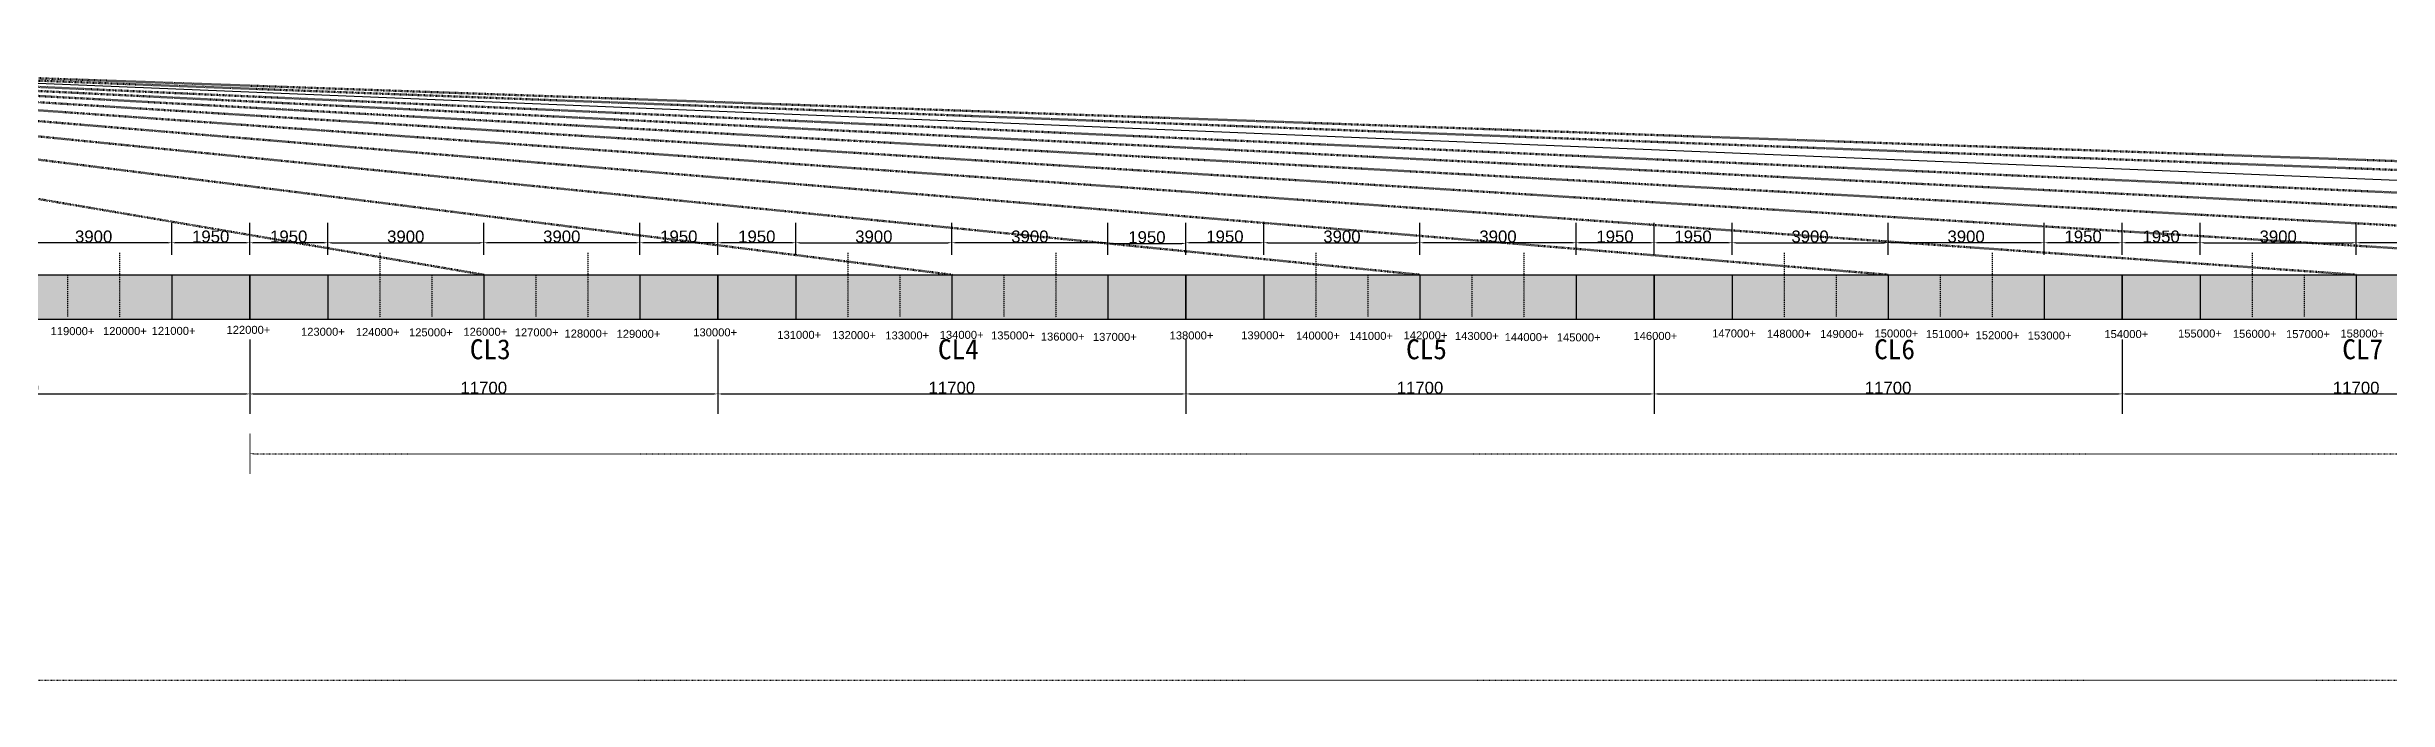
# Model space of a CAD drawing. Header units: millimetres. Extents: x -150378 to 490000, y -63094 to 58178.
# Drawn here: x 22580 to 81099, y -10635 to 5697 of the extents above; entities that cross this region are included whole.
import ezdxf

# ---------------------------------------------------------------- set-up
doc = ezdxf.new("R2010")
doc.units = ezdxf.units.MM
doc.header["$PDMODE"] = 3
doc.header["$PDSIZE"] = 200
doc.linetypes.add('ACAD_ISO03W100', pattern=[30, 12, -18])
doc.linetypes.add('DASHDOTX2', pattern=[50.8, 25.4, -12.7, 0, -12.7])
doc.styles.get("Standard").update_dxf_attribs({"font": 'arial.ttf'})
doc.dimstyles.new('ISO-25', dxfattribs={"dimtxt": 300, "dimasz": 100, "dimexe": 500, "dimexo": 500, "dimtad": 1, "dimtxsty": 'Standard', "dimcen": 2.5, "dimadec": 0, "dimazin": 0, "dimtfac": 1, "dimtmove": 0, "dimatfit": 3, "dimfxl": 1, "dimarcsym": 0})

# ---------------------------------------------------------------- blocks, each defined once
blk = doc.blocks.new('*D26')
at = {"color": 0, "lineweight": -2, "transparency": 16777216}
for p, q in [((15950, -1619), (15950, -3480)), ((27650, -1619), (27650, -3480)), ((16050, -2980), (27550, -2980))]:
    blk.add_line(p, q, dxfattribs=at)
at = {"color": 0, "transparency": 16777216}
for points in [[(16050, -2964), (16050, -2997), (15950, -2980)], [(27550, -2964), (27550, -2997), (27650, -2980)]]:
    blk.add_solid(points, dxfattribs=at)
at = {"layer": 'Defpoints', "color": 0, "transparency": 16777216}
for p in [(15950, -1119), (27650, -1119), (27650, -2980)]:
    blk.add_point(p, dxfattribs=at)
at = {"color": 0, "transparency": 16777216, "insert": (21800, -2827), "char_height": 300, "attachment_point": 5}
blk.add_mtext('11700', dxfattribs=at)
blk = doc.blocks.new('*D27')
at = {"color": 0, "lineweight": -2, "transparency": 16777216}
for p, q in [((21800, 500), (21800, 1299)), ((25700, 500), (25700, 1299)), ((25600, 799), (21900, 799))]:
    blk.add_line(p, q, dxfattribs=at)
at = {"color": 0, "transparency": 16777216}
for points in [[(21900, 816), (21900, 782), (21800, 799)], [(25600, 816), (25600, 782), (25700, 799)]]:
    blk.add_solid(points, dxfattribs=at)
at = {"layer": 'Defpoints', "color": 0, "transparency": 16777216}
for p in [(21800, 799), (21800, 0), (25700, 0)]:
    blk.add_point(p, dxfattribs=at)
at = {"color": 0, "transparency": 16777216, "insert": (23750, 953), "char_height": 300, "attachment_point": 5}
blk.add_mtext('3900', dxfattribs=at)
blk = doc.blocks.new('*D25')
at = {"color": 0, "lineweight": -2, "transparency": 16777216}
for p, q in [((25700, 500), (25700, 1299)), ((27650, 500), (27650, 1299)), ((27550, 799), (25800, 799))]:
    blk.add_line(p, q, dxfattribs=at)
at = {"color": 0, "transparency": 16777216}
for points in [[(25800, 816), (25800, 782), (25700, 799)], [(27550, 816), (27550, 782), (27650, 799)]]:
    blk.add_solid(points, dxfattribs=at)
at = {"layer": 'Defpoints', "color": 0, "transparency": 16777216}
for p in [(25700, 799), (25700, 0), (27650, 0)]:
    blk.add_point(p, dxfattribs=at)
at = {"color": 0, "transparency": 16777216, "insert": (26675, 953), "char_height": 300, "attachment_point": 5}
blk.add_mtext('1950', dxfattribs=at)
blk = doc.blocks.new('*D85')
at = {"color": 0, "lineweight": -2, "transparency": 16777216}
for p, q in [((27650, -1619), (27650, -3480)), ((39350, -1619), (39350, -3480)), ((27750, -2980), (39250, -2980))]:
    blk.add_line(p, q, dxfattribs=at)
at = {"color": 0, "transparency": 16777216}
for points in [[(27750, -2964), (27750, -2997), (27650, -2980)], [(39250, -2964), (39250, -2997), (39350, -2980)]]:
    blk.add_solid(points, dxfattribs=at)
at = {"layer": 'Defpoints', "color": 0, "transparency": 16777216}
for p in [(27650, -1119), (39350, -1119), (39350, -2980)]:
    blk.add_point(p, dxfattribs=at)
at = {"color": 0, "transparency": 16777216, "insert": (33500, -2827), "char_height": 300, "attachment_point": 5}
blk.add_mtext('11700', dxfattribs=at)
blk = doc.blocks.new('*D86')
at = {"color": 0, "lineweight": -2, "transparency": 16777216}
for p, q in [((33500, 500), (33500, 1299)), ((37400, 500), (37400, 1299)), ((37300, 799), (33600, 799))]:
    blk.add_line(p, q, dxfattribs=at)
at = {"color": 0, "transparency": 16777216}
for points in [[(33600, 816), (33600, 782), (33500, 799)], [(37300, 816), (37300, 782), (37400, 799)]]:
    blk.add_solid(points, dxfattribs=at)
at = {"layer": 'Defpoints', "color": 0, "transparency": 16777216}
for p in [(33500, 799), (33500, 0), (37400, 0)]:
    blk.add_point(p, dxfattribs=at)
at = {"color": 0, "transparency": 16777216, "insert": (35450, 953), "char_height": 300, "attachment_point": 5}
blk.add_mtext('3900', dxfattribs=at)
blk = doc.blocks.new('*D87')
at = {"color": 0, "lineweight": -2, "transparency": 16777216}
for p, q in [((27650, 500), (27650, 1299)), ((29600, 500), (29600, 1299)), ((29500, 799), (27750, 799))]:
    blk.add_line(p, q, dxfattribs=at)
at = {"color": 0, "transparency": 16777216}
for points in [[(27750, 816), (27750, 782), (27650, 799)], [(29500, 816), (29500, 782), (29600, 799)]]:
    blk.add_solid(points, dxfattribs=at)
at = {"layer": 'Defpoints', "color": 0, "transparency": 16777216}
for p in [(27650, 799), (27650, 0), (29600, 0)]:
    blk.add_point(p, dxfattribs=at)
at = {"color": 0, "transparency": 16777216, "insert": (28625, 953), "char_height": 300, "attachment_point": 5}
blk.add_mtext('1950', dxfattribs=at)
blk = doc.blocks.new('*D88')
at = {"color": 0, "lineweight": -2, "transparency": 16777216}
for p, q in [((29600, 500), (29600, 1299)), ((33500, 500), (33500, 1299)), ((29700, 799), (33400, 799))]:
    blk.add_line(p, q, dxfattribs=at)
at = {"color": 0, "transparency": 16777216}
for points in [[(29700, 816), (29700, 782), (29600, 799)], [(33400, 816), (33400, 782), (33500, 799)]]:
    blk.add_solid(points, dxfattribs=at)
at = {"layer": 'Defpoints', "color": 0, "transparency": 16777216}
for p in [(33500, 799), (29600, 0), (33500, 0)]:
    blk.add_point(p, dxfattribs=at)
at = {"color": 0, "transparency": 16777216, "insert": (31550, 953), "char_height": 300, "attachment_point": 5}
blk.add_mtext('3900', dxfattribs=at)
blk = doc.blocks.new('*D89')
at = {"color": 0, "lineweight": -2, "transparency": 16777216}
for p, q in [((37400, 500), (37400, 1299)), ((39350, 500), (39350, 1299)), ((39250, 799), (37500, 799))]:
    blk.add_line(p, q, dxfattribs=at)
at = {"color": 0, "transparency": 16777216}
for points in [[(37500, 816), (37500, 782), (37400, 799)], [(39250, 816), (39250, 782), (39350, 799)]]:
    blk.add_solid(points, dxfattribs=at)
at = {"layer": 'Defpoints', "color": 0, "transparency": 16777216}
for p in [(37400, 799), (37400, 0), (39350, 0)]:
    blk.add_point(p, dxfattribs=at)
at = {"color": 0, "transparency": 16777216, "insert": (38375, 953), "char_height": 300, "attachment_point": 5}
blk.add_mtext('1950', dxfattribs=at)
blk = doc.blocks.new('*D79')
at = {"color": 0, "lineweight": -2, "transparency": 16777216}
for p, q in [((39350, -1619), (39350, -3480)), ((51050, -1619), (51050, -3480)), ((39450, -2980), (50950, -2980))]:
    blk.add_line(p, q, dxfattribs=at)
at = {"color": 0, "transparency": 16777216}
for points in [[(39450, -2964), (39450, -2997), (39350, -2980)], [(50950, -2964), (50950, -2997), (51050, -2980)]]:
    blk.add_solid(points, dxfattribs=at)
at = {"layer": 'Defpoints', "color": 0, "transparency": 16777216}
for p in [(39350, -1119), (51050, -1119), (51050, -2980)]:
    blk.add_point(p, dxfattribs=at)
at = {"color": 0, "transparency": 16777216, "insert": (45200, -2827), "char_height": 300, "attachment_point": 5}
blk.add_mtext('11700', dxfattribs=at)
blk = doc.blocks.new('*D80')
at = {"color": 0, "lineweight": -2, "transparency": 16777216}
for p, q in [((45200, 500), (45200, 1299)), ((49100, 500), (49100, 1299)), ((49000, 799), (45300, 799))]:
    blk.add_line(p, q, dxfattribs=at)
at = {"color": 0, "transparency": 16777216}
for points in [[(45300, 816), (45300, 782), (45200, 799)], [(49000, 816), (49000, 782), (49100, 799)]]:
    blk.add_solid(points, dxfattribs=at)
at = {"layer": 'Defpoints', "color": 0, "transparency": 16777216}
for p in [(45200, 799), (45200, 0), (49100, 0)]:
    blk.add_point(p, dxfattribs=at)
at = {"color": 0, "transparency": 16777216, "insert": (47150, 953), "char_height": 300, "attachment_point": 5}
blk.add_mtext('3900', dxfattribs=at)
blk = doc.blocks.new('*D81')
at = {"color": 0, "lineweight": -2, "transparency": 16777216}
for p, q in [((39350, 500), (39350, 1299)), ((41300, 500), (41300, 1299)), ((41200, 799), (39450, 799))]:
    blk.add_line(p, q, dxfattribs=at)
at = {"color": 0, "transparency": 16777216}
for points in [[(39450, 816), (39450, 782), (39350, 799)], [(41200, 816), (41200, 782), (41300, 799)]]:
    blk.add_solid(points, dxfattribs=at)
at = {"layer": 'Defpoints', "color": 0, "transparency": 16777216}
for p in [(39350, 799), (39350, 0), (41300, 0)]:
    blk.add_point(p, dxfattribs=at)
at = {"color": 0, "transparency": 16777216, "insert": (40325, 953), "char_height": 300, "attachment_point": 5}
blk.add_mtext('1950', dxfattribs=at)
blk = doc.blocks.new('*D82')
at = {"color": 0, "lineweight": -2, "transparency": 16777216}
for p, q in [((41300, 500), (41300, 1299)), ((45200, 500), (45200, 1299)), ((41400, 799), (45100, 799))]:
    blk.add_line(p, q, dxfattribs=at)
at = {"color": 0, "transparency": 16777216}
for points in [[(41400, 816), (41400, 782), (41300, 799)], [(45100, 816), (45100, 782), (45200, 799)]]:
    blk.add_solid(points, dxfattribs=at)
at = {"layer": 'Defpoints', "color": 0, "transparency": 16777216}
for p in [(45200, 799), (41300, 0), (45200, 0)]:
    blk.add_point(p, dxfattribs=at)
at = {"color": 0, "transparency": 16777216, "insert": (43250, 953), "char_height": 300, "attachment_point": 5}
blk.add_mtext('3900', dxfattribs=at)
blk = doc.blocks.new('*D83')
at = {"color": 0, "lineweight": -2, "transparency": 16777216}
for p, q in [((51050, -1619), (51050, -3480)), ((62750, -1619), (62750, -3480)), ((51150, -2980), (62650, -2980))]:
    blk.add_line(p, q, dxfattribs=at)
at = {"color": 0, "transparency": 16777216}
for points in [[(51150, -2964), (51150, -2997), (51050, -2980)], [(62650, -2964), (62650, -2997), (62750, -2980)]]:
    blk.add_solid(points, dxfattribs=at)
at = {"layer": 'Defpoints', "color": 0, "transparency": 16777216}
for p in [(51050, -1119), (62750, -1119), (62750, -2980)]:
    blk.add_point(p, dxfattribs=at)
at = {"color": 0, "transparency": 16777216, "insert": (56900, -2827), "char_height": 300, "attachment_point": 5}
blk.add_mtext('11700', dxfattribs=at)
blk = doc.blocks.new('*D84')
at = {"color": 0, "lineweight": -2, "transparency": 16777216}
for p, q in [((62750, -1619), (62750, -3480)), ((74450, -1619), (74450, -3480)), ((62850, -2980), (74350, -2980))]:
    blk.add_line(p, q, dxfattribs=at)
at = {"color": 0, "transparency": 16777216}
for points in [[(62850, -2964), (62850, -2997), (62750, -2980)], [(74350, -2964), (74350, -2997), (74450, -2980)]]:
    blk.add_solid(points, dxfattribs=at)
at = {"layer": 'Defpoints', "color": 0, "transparency": 16777216}
for p in [(62750, -1119), (74450, -1119), (74450, -2980)]:
    blk.add_point(p, dxfattribs=at)
at = {"color": 0, "transparency": 16777216, "insert": (68600, -2827), "char_height": 300, "attachment_point": 5}
blk.add_mtext('11700', dxfattribs=at)
blk = doc.blocks.new('*D90')
at = {"color": 0, "lineweight": -2, "transparency": 16777216}
for p, q in [((74450, -1619), (74450, -3480)), ((86150, -1619), (86150, -3480)), ((74550, -2980), (86050, -2980))]:
    blk.add_line(p, q, dxfattribs=at)
at = {"color": 0, "transparency": 16777216}
for points in [[(74550, -2964), (74550, -2997), (74450, -2980)], [(86050, -2964), (86050, -2997), (86150, -2980)]]:
    blk.add_solid(points, dxfattribs=at)
at = {"layer": 'Defpoints', "color": 0, "transparency": 16777216}
for p in [(74450, -1119), (86150, -1119), (86150, -2980)]:
    blk.add_point(p, dxfattribs=at)
at = {"color": 0, "transparency": 16777216, "insert": (80300, -2827), "char_height": 300, "attachment_point": 5}
blk.add_mtext('11700', dxfattribs=at)
blk = doc.blocks.new('*D116')
at = {"color": 0, "lineweight": -2, "transparency": 16777216}
for p, q in [((51050, -1619), (51050, -3480)), ((62750, -1619), (62750, -3480)), ((51150, -2980), (62650, -2980))]:
    blk.add_line(p, q, dxfattribs=at)
at = {"color": 0, "transparency": 16777216}
for points in [[(51150, -2964), (51150, -2997), (51050, -2980)], [(62650, -2964), (62650, -2997), (62750, -2980)]]:
    blk.add_solid(points, dxfattribs=at)
at = {"layer": 'Defpoints', "color": 0, "transparency": 16777216}
for p in [(51050, -1119), (62750, -1119), (62750, -2980)]:
    blk.add_point(p, dxfattribs=at)
at = {"color": 0, "transparency": 16777216, "insert": (56900, -2827), "char_height": 300, "attachment_point": 5}
blk.add_mtext('11700', dxfattribs=at)
blk = doc.blocks.new('*D117')
at = {"color": 0, "lineweight": -2, "transparency": 16777216}
for p, q in [((56900, 500), (56900, 1299)), ((60800, 500), (60800, 1299)), ((60700, 799), (57000, 799))]:
    blk.add_line(p, q, dxfattribs=at)
at = {"color": 0, "transparency": 16777216}
for points in [[(57000, 816), (57000, 782), (56900, 799)], [(60700, 816), (60700, 782), (60800, 799)]]:
    blk.add_solid(points, dxfattribs=at)
at = {"layer": 'Defpoints', "color": 0, "transparency": 16777216}
for p in [(56900, 799), (56900, 0), (60800, 0)]:
    blk.add_point(p, dxfattribs=at)
at = {"color": 0, "transparency": 16777216, "insert": (58850, 953), "char_height": 300, "attachment_point": 5}
blk.add_mtext('3900', dxfattribs=at)
blk = doc.blocks.new('*D118')
at = {"color": 0, "lineweight": -2, "transparency": 16777216}
for p, q in [((51050, 500), (51050, 1299)), ((53000, 500), (53000, 1299)), ((52900, 799), (51150, 799))]:
    blk.add_line(p, q, dxfattribs=at)
at = {"color": 0, "transparency": 16777216}
for points in [[(51150, 816), (51150, 782), (51050, 799)], [(52900, 816), (52900, 782), (53000, 799)]]:
    blk.add_solid(points, dxfattribs=at)
at = {"layer": 'Defpoints', "color": 0, "transparency": 16777216}
for p in [(51050, 799), (51050, 0), (53000, 0)]:
    blk.add_point(p, dxfattribs=at)
at = {"color": 0, "transparency": 16777216, "insert": (52025, 953), "char_height": 300, "attachment_point": 5}
blk.add_mtext('1950', dxfattribs=at)
blk = doc.blocks.new('*D119')
at = {"color": 0, "lineweight": -2, "transparency": 16777216}
for p, q in [((53000, 500), (53000, 1299)), ((56900, 500), (56900, 1299)), ((53100, 799), (56800, 799))]:
    blk.add_line(p, q, dxfattribs=at)
at = {"color": 0, "transparency": 16777216}
for points in [[(53100, 816), (53100, 782), (53000, 799)], [(56800, 816), (56800, 782), (56900, 799)]]:
    blk.add_solid(points, dxfattribs=at)
at = {"layer": 'Defpoints', "color": 0, "transparency": 16777216}
for p in [(56900, 799), (53000, 0), (56900, 0)]:
    blk.add_point(p, dxfattribs=at)
at = {"color": 0, "transparency": 16777216, "insert": (54950, 953), "char_height": 300, "attachment_point": 5}
blk.add_mtext('3900', dxfattribs=at)
blk = doc.blocks.new('*D120')
at = {"color": 0, "lineweight": -2, "transparency": 16777216}
for p, q in [((60800, 500), (60800, 1299)), ((62750, 500), (62750, 1299)), ((62650, 799), (60900, 799))]:
    blk.add_line(p, q, dxfattribs=at)
at = {"color": 0, "transparency": 16777216}
for points in [[(60900, 816), (60900, 782), (60800, 799)], [(62650, 816), (62650, 782), (62750, 799)]]:
    blk.add_solid(points, dxfattribs=at)
at = {"layer": 'Defpoints', "color": 0, "transparency": 16777216}
for p in [(60800, 799), (60800, 0), (62750, 0)]:
    blk.add_point(p, dxfattribs=at)
at = {"color": 0, "transparency": 16777216, "insert": (61775, 953), "char_height": 300, "attachment_point": 5}
blk.add_mtext('1950', dxfattribs=at)
blk = doc.blocks.new('*D121')
at = {"color": 0, "lineweight": -2, "transparency": 16777216}
for p, q in [((62750, -1619), (62750, -3480)), ((74450, -1619), (74450, -3480)), ((62850, -2980), (74350, -2980))]:
    blk.add_line(p, q, dxfattribs=at)
at = {"color": 0, "transparency": 16777216}
for points in [[(62850, -2964), (62850, -2997), (62750, -2980)], [(74350, -2964), (74350, -2997), (74450, -2980)]]:
    blk.add_solid(points, dxfattribs=at)
at = {"layer": 'Defpoints', "color": 0, "transparency": 16777216}
for p in [(62750, -1119), (74450, -1119), (74450, -2980)]:
    blk.add_point(p, dxfattribs=at)
at = {"color": 0, "transparency": 16777216, "insert": (68600, -2827), "char_height": 300, "attachment_point": 5}
blk.add_mtext('11700', dxfattribs=at)
blk = doc.blocks.new('*D122')
at = {"color": 0, "lineweight": -2, "transparency": 16777216}
for p, q in [((68600, 500), (68600, 1299)), ((72500, 500), (72500, 1299)), ((72400, 799), (68700, 799))]:
    blk.add_line(p, q, dxfattribs=at)
at = {"color": 0, "transparency": 16777216}
for points in [[(68700, 816), (68700, 782), (68600, 799)], [(72400, 816), (72400, 782), (72500, 799)]]:
    blk.add_solid(points, dxfattribs=at)
at = {"layer": 'Defpoints', "color": 0, "transparency": 16777216}
for p in [(68600, 799), (68600, 0), (72500, 0)]:
    blk.add_point(p, dxfattribs=at)
at = {"color": 0, "transparency": 16777216, "insert": (70550, 953), "char_height": 300, "attachment_point": 5}
blk.add_mtext('3900', dxfattribs=at)
blk = doc.blocks.new('*D123')
at = {"color": 0, "lineweight": -2, "transparency": 16777216}
for p, q in [((62750, 500), (62750, 1299)), ((64700, 500), (64700, 1299)), ((64600, 799), (62850, 799))]:
    blk.add_line(p, q, dxfattribs=at)
at = {"color": 0, "transparency": 16777216}
for points in [[(62850, 816), (62850, 782), (62750, 799)], [(64600, 816), (64600, 782), (64700, 799)]]:
    blk.add_solid(points, dxfattribs=at)
at = {"layer": 'Defpoints', "color": 0, "transparency": 16777216}
for p in [(62750, 799), (62750, 0), (64700, 0)]:
    blk.add_point(p, dxfattribs=at)
at = {"color": 0, "transparency": 16777216, "insert": (63725, 953), "char_height": 300, "attachment_point": 5}
blk.add_mtext('1950', dxfattribs=at)
blk = doc.blocks.new('*D124')
at = {"color": 0, "lineweight": -2, "transparency": 16777216}
for p, q in [((64700, 500), (64700, 1299)), ((68600, 500), (68600, 1299)), ((64800, 799), (68500, 799))]:
    blk.add_line(p, q, dxfattribs=at)
at = {"color": 0, "transparency": 16777216}
for points in [[(64800, 816), (64800, 782), (64700, 799)], [(68500, 816), (68500, 782), (68600, 799)]]:
    blk.add_solid(points, dxfattribs=at)
at = {"layer": 'Defpoints', "color": 0, "transparency": 16777216}
for p in [(68600, 799), (64700, 0), (68600, 0)]:
    blk.add_point(p, dxfattribs=at)
at = {"color": 0, "transparency": 16777216, "insert": (66650, 953), "char_height": 300, "attachment_point": 5}
blk.add_mtext('3900', dxfattribs=at)
blk = doc.blocks.new('*D125')
at = {"color": 0, "lineweight": -2, "transparency": 16777216}
for p, q in [((72500, 500), (72500, 1299)), ((74450, 500), (74450, 1299)), ((74350, 799), (72600, 799))]:
    blk.add_line(p, q, dxfattribs=at)
at = {"color": 0, "transparency": 16777216}
for points in [[(72600, 816), (72600, 782), (72500, 799)], [(74350, 816), (74350, 782), (74450, 799)]]:
    blk.add_solid(points, dxfattribs=at)
at = {"layer": 'Defpoints', "color": 0, "transparency": 16777216}
for p in [(72500, 799), (72500, 0), (74450, 0)]:
    blk.add_point(p, dxfattribs=at)
at = {"color": 0, "transparency": 16777216, "insert": (73475, 953), "char_height": 300, "attachment_point": 5}
blk.add_mtext('1950', dxfattribs=at)
blk = doc.blocks.new('*D126')
at = {"color": 0, "lineweight": -2, "transparency": 16777216}
for p, q in [((74450, -1619), (74450, -3480)), ((86150, -1619), (86150, -3480)), ((74550, -2980), (86050, -2980))]:
    blk.add_line(p, q, dxfattribs=at)
at = {"color": 0, "transparency": 16777216}
for points in [[(74550, -2964), (74550, -2997), (74450, -2980)], [(86050, -2964), (86050, -2997), (86150, -2980)]]:
    blk.add_solid(points, dxfattribs=at)
at = {"layer": 'Defpoints', "color": 0, "transparency": 16777216}
for p in [(74450, -1119), (86150, -1119), (86150, -2980)]:
    blk.add_point(p, dxfattribs=at)
at = {"color": 0, "transparency": 16777216, "insert": (80300, -2827), "char_height": 300, "attachment_point": 5}
blk.add_mtext('11700', dxfattribs=at)
blk = doc.blocks.new('*D127')
at = {"color": 0, "lineweight": -2, "transparency": 16777216}
for p, q in [((80300, 500), (80300, 1299)), ((84200, 500), (84200, 1299)), ((84100, 799), (80400, 799))]:
    blk.add_line(p, q, dxfattribs=at)
at = {"color": 0, "transparency": 16777216}
for points in [[(80400, 816), (80400, 782), (80300, 799)], [(84100, 816), (84100, 782), (84200, 799)]]:
    blk.add_solid(points, dxfattribs=at)
at = {"layer": 'Defpoints', "color": 0, "transparency": 16777216}
for p in [(80300, 799), (80300, 0), (84200, 0)]:
    blk.add_point(p, dxfattribs=at)
at = {"color": 0, "transparency": 16777216, "insert": (82250, 953), "char_height": 300, "attachment_point": 5}
blk.add_mtext('3900', dxfattribs=at)
blk = doc.blocks.new('*D128')
at = {"color": 0, "lineweight": -2, "transparency": 16777216}
for p, q in [((74450, 500), (74450, 1299)), ((76400, 500), (76400, 1299)), ((76300, 799), (74550, 799))]:
    blk.add_line(p, q, dxfattribs=at)
at = {"color": 0, "transparency": 16777216}
for points in [[(74550, 816), (74550, 782), (74450, 799)], [(76300, 816), (76300, 782), (76400, 799)]]:
    blk.add_solid(points, dxfattribs=at)
at = {"layer": 'Defpoints', "color": 0, "transparency": 16777216}
for p in [(74450, 799), (74450, 0), (76400, 0)]:
    blk.add_point(p, dxfattribs=at)
at = {"color": 0, "transparency": 16777216, "insert": (75425, 953), "char_height": 300, "attachment_point": 5}
blk.add_mtext('1950', dxfattribs=at)
blk = doc.blocks.new('*D129')
at = {"color": 0, "lineweight": -2, "transparency": 16777216}
for p, q in [((76400, 500), (76400, 1299)), ((80300, 500), (80300, 1299)), ((76500, 799), (80200, 799))]:
    blk.add_line(p, q, dxfattribs=at)
at = {"color": 0, "transparency": 16777216}
for points in [[(76500, 816), (76500, 782), (76400, 799)], [(80200, 816), (80200, 782), (80300, 799)]]:
    blk.add_solid(points, dxfattribs=at)
at = {"layer": 'Defpoints', "color": 0, "transparency": 16777216}
for p in [(80300, 799), (76400, 0), (80300, 0)]:
    blk.add_point(p, dxfattribs=at)
at = {"color": 0, "transparency": 16777216, "insert": (78350, 953), "char_height": 300, "attachment_point": 5}
blk.add_mtext('3900', dxfattribs=at)
blk = doc.blocks.new('*D131')
at = {"color": 0, "lineweight": -2, "transparency": 16777216}
for p, q in [((49100, 500), (49100, 1282)), ((51050, 500), (51050, 1282)), ((49200, 782), (50950, 782))]:
    blk.add_line(p, q, dxfattribs=at)
at = {"color": 0, "transparency": 16777216}
for points in [[(49200, 799), (49200, 766), (49100, 782)], [(50950, 799), (50950, 766), (51050, 782)]]:
    blk.add_solid(points, dxfattribs=at)
at = {"layer": 'Defpoints', "color": 0, "transparency": 16777216}
for p in [(51050, 782), (49100, 0), (51050, 0)]:
    blk.add_point(p, dxfattribs=at)
at = {"color": 0, "transparency": 16777216, "insert": (50075, 936), "char_height": 300, "attachment_point": 5}
blk.add_mtext('1950', dxfattribs=at)
blk = doc.blocks.new('*D150')
at = {"color": 0, "linetype": 'ACAD_ISO03W100', "lineweight": -2, "transparency": 16777216}
for p, q in [((0, -1620), (0, -10635)), ((170000, -1635), (170000, -10635)), ((100, -10135), (169900, -10135))]:
    blk.add_line(p, q, dxfattribs=at)
at = {"color": 0, "linetype": 'ACAD_ISO03W100', "lineweight": 100, "transparency": 16777216}
for points in [[(100, -10119), (100, -10152), (0, -10135)], [(169900, -10119), (169900, -10152), (170000, -10135)]]:
    blk.add_solid(points, dxfattribs=at)
at = {"layer": 'Defpoints', "color": 0, "linetype": 'ACAD_ISO03W100', "lineweight": 100, "transparency": 16777216}
for p in [(0, -1120), (170000, -1135), (170000, -10135)]:
    blk.add_point(p, dxfattribs=at)
at = {"color": 0, "linetype": 'ACAD_ISO03W100', "lineweight": 100, "transparency": 16777216, "insert": (85000, -9982), "char_height": 300, "attachment_point": 5}
blk.add_mtext('170000', dxfattribs=at)
blk = doc.blocks.new('*D313')
at = {"color": 0, "linetype": 'ACAD_ISO03W100', "lineweight": -2, "transparency": 16777216}
for p, q in [((27650, -3980), (27650, -4975)), ((144650, -3980), (144650, -4975)), ((27750, -4475), (144550, -4475))]:
    blk.add_line(p, q, dxfattribs=at)
at = {"color": 0, "linetype": 'ACAD_ISO03W100', "lineweight": 100, "transparency": 16777216}
for points in [[(27750, -4459), (27750, -4492), (27650, -4475)], [(144550, -4459), (144550, -4492), (144650, -4475)]]:
    blk.add_solid(points, dxfattribs=at)
at = {"layer": 'Defpoints', "color": 0, "linetype": 'ACAD_ISO03W100', "lineweight": 100, "transparency": 16777216}
for p in [(27650, -3480), (144650, -3480), (144650, -4475)]:
    blk.add_point(p, dxfattribs=at)
at = {"color": 0, "linetype": 'ACAD_ISO03W100', "lineweight": 100, "transparency": 16777216, "insert": (86150, -4319), "char_height": 300, "attachment_point": 5}
blk.add_mtext('60mm/36mm', dxfattribs=at)

msp = doc.modelspace()

# ---------------------------------------------------------------- hatches: boundary and pattern name
at = {"true_color": 0x7aafdf}
h = msp.add_hatch(color=143, dxfattribs=at)
h.dxf.hatch_style = 1
h.paths.add_polyline_path([(29600, 0), (33500, 0), (33500, -1119.046), (29600, -1119.046)])
h.paths.add_polyline_path([(27650, 0), (29600, 0), (29600, -1119.046), (27650, -1119.046)])
h.paths.add_polyline_path([(33500, 0), (37400, 0), (37400, -1119.046), (33500, -1119.046)])
h.paths.add_polyline_path([(37400, 0), (39350, 0), (39350, -1119.046), (37400, -1119.046)])
h = msp.add_hatch(color=143, dxfattribs=at)
h.dxf.hatch_style = 1
h.paths.add_polyline_path([(41300, 0), (45200, 0), (45200, -1119.046), (41300, -1119.046)])
h.paths.add_polyline_path([(39350, 0), (41300, 0), (41300, -1119.046), (39350, -1119.046)])
h.paths.add_polyline_path([(45200, 0), (49100, 0), (49100, -1119.046), (45200, -1119.046)])
h.paths.add_polyline_path([(49100, 0), (51050, 0), (51050, -1119.046), (49100, -1119.046)])
h = msp.add_hatch(color=143, dxfattribs=at)
h.dxf.hatch_style = 1
h.paths.add_polyline_path([(41300, 0), (45200, 0), (45200, -1119.046), (41300, -1119.046)])
h.paths.add_polyline_path([(39350, 0), (41300, 0), (41300, -1119.046), (39350, -1119.046)])
h.paths.add_polyline_path([(45200, 0), (49100, 0), (49100, -1119.046), (45200, -1119.046)])
h.paths.add_polyline_path([(49100, 0), (51050, 0), (51050, -1119.046), (49100, -1119.046)])
h = msp.add_hatch(color=143, dxfattribs=at)
h.dxf.hatch_style = 1
h.paths.add_polyline_path([(53000, 0), (56900, 0), (56900, -1119.046), (53000, -1119.046)])
h.paths.add_polyline_path([(51050, 0), (53000, 0), (53000, -1119.046), (51050, -1119.046)])
h.paths.add_polyline_path([(56900, 0), (60800, 0), (60800, -1119.046), (56900, -1119.046)])
h.paths.add_polyline_path([(60800, 0), (62750, 0), (62750, -1119.046), (60800, -1119.046)])
h = msp.add_hatch(color=143, dxfattribs=at)
h.dxf.hatch_style = 1
h.paths.add_polyline_path([(53000, 0), (56900, 0), (56900, -1119.046), (53000, -1119.046)])
h.paths.add_polyline_path([(51050, 0), (53000, 0), (53000, -1119.046), (51050, -1119.046)])
h.paths.add_polyline_path([(56900, 0), (60800, 0), (60800, -1119.046), (56900, -1119.046)])
h.paths.add_polyline_path([(60800, 0), (62750, 0), (62750, -1119.046), (60800, -1119.046)])
h = msp.add_hatch(color=143, dxfattribs=at)
h.dxf.hatch_style = 1
h.paths.add_polyline_path([(64700, 0), (68600, 0), (68600, -1119.046), (64700, -1119.046)])
h.paths.add_polyline_path([(62750, 0), (64700, 0), (64700, -1119.046), (62750, -1119.046)])
h.paths.add_polyline_path([(68600, 0), (72500, 0), (72500, -1119.046), (68600, -1119.046)])
h.paths.add_polyline_path([(72500, 0), (74450, 0), (74450, -1119.046), (72500, -1119.046)])
h = msp.add_hatch(color=143, dxfattribs=at)
h.dxf.hatch_style = 1
h.paths.add_polyline_path([(64700, 0), (68600, 0), (68600, -1119.046), (64700, -1119.046)])
h.paths.add_polyline_path([(62750, 0), (64700, 0), (64700, -1119.046), (62750, -1119.046)])
h.paths.add_polyline_path([(68600, 0), (72500, 0), (72500, -1119.046), (68600, -1119.046)])
h.paths.add_polyline_path([(72500, 0), (74450, 0), (74450, -1119.046), (72500, -1119.046)])
h = msp.add_hatch(color=143, dxfattribs=at)
h.dxf.hatch_style = 1
h.paths.add_polyline_path([(76400, 0), (80300, 0), (80300, -1119.046), (76400, -1119.046)])
h.paths.add_polyline_path([(74450, 0), (76400, 0), (76400, -1119.046), (74450, -1119.046)])
h.paths.add_polyline_path([(80300, 0), (84200, 0), (84200, -1119.046), (80300, -1119.046)])
h.paths.add_polyline_path([(84200, 0), (86150, 0), (86150, -1119.046), (84200, -1119.046)])
at = {"true_color": 0x105689}
h = msp.add_hatch(color=146, dxfattribs=at)
h.dxf.hatch_style = 1
h.paths.add_polyline_path([(27650, -1119.046), (27650, 0), (15950, 0), (15950, -1119.046)])

# ---------------------------------------------------------------- linework, layer by layer
for p, q in [((138800, 0), (0, 5696.894, 106998.121)), ((29600, 0), (29600, -1119.046)), ((33500, 0), (33500, -1119.046)), ((37400, 0), (37400, -1119.046)), ((41300, 0), (41300, -1119.046)), ((41300, 0), (41300, -1119.046)), ((45200, 0), (45200, -1119.046)), ((45200, 0), (45200, -1119.046)), ((49100, 0), (49100, -1119.046)), ((49100, 0), (49100, -1119.046)), ((53000, 0), (53000, -1119.046)), ((53000, 0), (53000, -1119.046)), ((56900, 0), (56900, -1119.046)), ((56900, 0), (56900, -1119.046)), ((60800, 0), (60800, -1119.046)), ((60800, 0), (60800, -1119.046)), ((64700, 0), (64700, -1119.046)), ((64700, 0), (64700, -1119.046)), ((68600, 0), (68600, -1119.046)), ((68600, 0), (68600, -1119.046)), ((72500, 0), (72500, -1119.046)), ((72500, 0), (72500, -1119.046)), ((76400, 0), (76400, -1119.046)), ((80300, 0), (80300, -1119.046)), ((25700, 0), (25700, -1119.046))]:
    msp.add_line(p, q)
at = {"linetype": 'ACAD_ISO03W100', "lineweight": 100}
for p in [(115400, 0), (103700, 0), (92000, 0), (80300, 0), (68600, 0), (56900, 0), (45200, 0), (33500, 0), (150500, 0), (162200, 0), (127100, 0)]:
    msp.add_line(p, (0, 5696.894, 106998.121), dxfattribs=at)
at = {"color": 1, "linetype": 'DASHDOTX2'}
for p, q in [((23100, 0, 2240.514), (23100, -1052.108, -2644.819)), ((24400, 547.483), (24400, -1079.094, -2644.819)), ((30900, 547.483), (30900, -1079.094, -2644.819)), ((32200, 0, 2240.514), (32200, -1052.108, -2644.819)), ((34800, 0, 2240.514), (34800, -1052.108, -2644.819)), ((36100, 547.483), (36100, -1079.094, -2644.819)), ((42600, 547.483), (42600, -1079.094, -2644.819)), ((43900, 0, 2240.514), (43900, -1052.108, -2644.819)), ((46500, 0, 2240.514), (46500, -1052.108, -2644.819)), ((47800, 547.483), (47800, -1079.094, -2644.819)), ((54300, 547.483), (54300, -1079.094, -2644.819)), ((55600, 0, 2240.514), (55600, -1052.108, -2644.819)), ((58200, 0, 2240.514), (58200, -1052.108, -2644.819)), ((59500, 547.483), (59500, -1079.094, -2644.819)), ((66000, 547.483), (66000, -1079.094, -2644.819)), ((67300, 0, 2240.514), (67300, -1052.108, -2644.819)), ((69900, 0, 2240.514), (69900, -1052.108, -2644.819)), ((71200, 547.483), (71200, -1079.094, -2644.819)), ((77700, 547.483), (77700, -1079.094, -2644.819)), ((79000, 0, 2240.514), (79000, -1052.108, -2644.819))]:
    msp.add_line(p, q, dxfattribs=at)
for points in [[(27650, 0), (39350, 0), (39350, -1119.046), (27650, -1119.046)], [(39350, 0), (51050, 0), (51050, -1119.046), (39350, -1119.046)], [(39350, 0), (51050, 0), (51050, -1119.046), (39350, -1119.046)], [(51050, 0), (62750, 0), (62750, -1119.046), (51050, -1119.046)], [(51050, 0), (62750, 0), (62750, -1119.046), (51050, -1119.046)], [(62750, 0), (74450, 0), (74450, -1119.046), (62750, -1119.046)], [(62750, 0), (74450, 0), (74450, -1119.046), (62750, -1119.046)], [(74450, 0), (86150, 0), (86150, -1119.046), (74450, -1119.046)], [(15950, 0), (27650, 0), (27650, -1119.046), (15950, -1119.046)]]:
    msp.add_lwpolyline(points, close=True)

# ---------------------------------------------------------------- texts
at = {"linetype": 'ACAD_ISO03W100', "lineweight": 100, "char_height": 200, "attachment_point": 3}
for s, heights, insert in [('119000+', [0], (23769.001, -1309.984)), ('120000+', [0], (25078.452, -1306.692)), ('121000+', [0], (26295.184, -1303.606)), ('122000+', [0], (28166.237, -1277.725)), ('123000+', [0], (30027.255, -1325.845)), ('124000+', [0], (31397.384, -1332.937)), ('125000+', [0], (32726.613, -1340.134)), ('126000+', [0], (34086.463, -1326.117)), ('127000+', [0], (35369.637, -1341.012)), ('128000+', [0], (36613.27, -1370.07)), ('129000+', [0], (37915.14, -1377.362)), ('130000+', [0], (39831.949, -1340.715)), ('131000+', [0], (41932.833, -1402.785)), ('132000+', [0], (43302.962, -1409.878)), ('133000+', [0], (44632.191, -1417.075)), ('134000+', [0], (45992.041, -1403.058)), ('135000+', [0], (47275.216, -1417.952)), ('136000+', [0], (48518.848, -1447.01)), ('137000+', [0], (49820.718, -1454.303)), ('138000+', [0], (51737.527, -1417.656)), ('139000+', [0], (53526.76, -1414.79)), ('140000+', [0], (54896.889, -1421.882)), ('141000+', [204.366], (56226.118, -1429.079)), ('142000+', [0], (57585.968, -1415.062)), ('143000+', [0], (58869.143, -1429.957)), ('144000+', [0], (60112.775, -1459.015)), ('145000+', [0], (61414.645, -1466.307)), ('146000+', [0], (63331.454, -1429.661)), ('147000+', [0], (65297.018, -1368.175)), ('148000+', [0], (66667.146, -1375.267)), ('149000+', [0], (67996.376, -1382.464)), ('150000+', [0], (69356.226, -1368.447)), ('151000+', [0], (70639.4, -1383.341)), ('152000+', [0], (71883.032, -1412.4)), ('153000+', [0], (73184.902, -1419.692)), ('154000+', [0], (75101.711, -1383.045)), ('155000+', [0], (76942.343, -1369.772)), ('156000+', [0], (78312.472, -1376.865)), ('157000+', [0], (79641.701, -1384.061)), ('158000+', [0], (81001.551, -1370.044))]:
    msp.add_mtext_dynamic_manual_height_columns(s, width=1034.48869, gutter_width=12.5, heights=heights, dxfattribs=dict(at, insert=insert))
at = {"char_height": 500, "attachment_point": 3}
for s, insert in [('{\\fSimSun|b0|i0|c134|p2;CL3}', (34173.032, -1613.217)), ('{\\fSimSun|b0|i0|c134|p2;CL4}', (45873.032, -1613.217)), ('{\\fSimSun|b0|i0|c134|p2;CL5}', (57573.032, -1613.217)), ('{\\fSimSun|b0|i0|c134|p2;CL6}', (69273.032, -1613.217)), ('{\\fSimSun|b0|i0|c134|p2;CL7}', (80973.032, -1613.217))]:
    msp.add_mtext_dynamic_manual_height_columns(s, width=4129.02136, gutter_width=12.5, heights=[0], dxfattribs=dict(at, insert=insert))

# ---------------------------------------------------------------- dimensions: what is measured, and where the dimension line sits
for base, p1, p2, picture, middle in [((21800, 798.905), (25700, 0), (21800, 0), '*D27', (23750, 952.805)), ((25700, 798.905), (27650, 0), (25700, 0), '*D25', (26675, 952.702)), ((27650, 798.905), (29600, 0), (27650, 0), '*D87', (28625, 952.702)), ((33500, 798.905), (29600, 0), (33500, 0), '*D88', (31550, 952.805)), ((33500, 798.905), (37400, 0), (33500, 0), '*D86', (35450, 952.805)), ((37400, 798.905), (39350, 0), (37400, 0), '*D89', (38375, 952.702)), ((39350, 798.905), (41300, 0), (39350, 0), '*D81', (40325, 952.702)), ((45200, 798.905), (41300, 0), (45200, 0), '*D82', (43250, 952.805)), ((45200, 798.905), (49100, 0), (45200, 0), '*D80', (47150, 952.805)), ((51050, 798.905), (53000, 0), (51050, 0), '*D118', (52025, 952.702)), ((56900, 798.905), (53000, 0), (56900, 0), '*D119', (54950, 952.805)), ((56900, 798.905), (60800, 0), (56900, 0), '*D117', (58850, 952.805)), ((60800, 798.905), (62750, 0), (60800, 0), '*D120', (61775, 952.702)), ((62750, 798.905), (64700, 0), (62750, 0), '*D123', (63725, 952.702)), ((68600, 798.905), (64700, 0), (68600, 0), '*D124', (66650, 952.805)), ((68600, 798.905), (72500, 0), (68600, 0), '*D122', (70550, 952.805)), ((72500, 798.905), (74450, 0), (72500, 0), '*D125', (73475, 952.702)), ((74450, 798.905), (76400, 0), (74450, 0), '*D128', (75425, 952.702)), ((80300, 798.905), (76400, 0), (80300, 0), '*D129', (78350, 952.805)), ((80300, 798.905), (84200, 0), (80300, 0), '*D127', (82250, 952.805)), ((27650, -2980.402), (15950, -1119.046), (27650, -1119.046), '*D26', (21800, -2826.606)), ((39350, -2980.402), (27650, -1119.046), (39350, -1119.046), '*D85', (33500, -2826.606)), ((51050, -2980.402), (39350, -1119.046), (51050, -1119.046), '*D79', (45200, -2826.606)), ((62750, -2980.402), (51050, -1119.046), (62750, -1119.046), '*D83', (56900, -2826.606)), ((62750, -2980.402), (51050, -1119.046), (62750, -1119.046), '*D116', (56900, -2826.606)), ((74450, -2980.402), (62750, -1119.046), (74450, -1119.046), '*D84', (68600, -2826.606)), ((74450, -2980.402), (62750, -1119.046), (74450, -1119.046), '*D121', (68600, -2826.606)), ((86150, -2980.402), (74450, -1119.046), (86150, -1119.046), '*D90', (80300, -2826.606)), ((86150, -2980.402), (74450, -1119.046), (86150, -1119.046), '*D126', (80300, -2826.606))]:
    dim = msp.add_linear_dim(base=base, p1=p1, p2=p2, angle=180, dimstyle='ISO-25')
    dim.commit()
    dim.dimension.update_dxf_attribs({"geometry": picture, "text_midpoint": middle})
dim = msp.add_linear_dim(base=(51050, 782.239), p1=(49100, 0), p2=(51050, 0), dimstyle='ISO-25')
dim.commit()
dim.dimension.update_dxf_attribs({"geometry": '*D131', "text_midpoint": (50075, 936.036)})
at = {"linetype": 'ACAD_ISO03W100', "lineweight": 100}
dim = msp.add_linear_dim(base=(170000, -10135.403), p1=(0, -1119.81), p2=(170000, -1134.849), dimstyle='ISO-25', dxfattribs=at)
dim.commit()
dim.dimension.update_dxf_attribs({"geometry": '*D150', "text_midpoint": (85000, -9981.606)})
dim = msp.add_linear_dim(base=(144650, -4475.171), p1=(27650, -3480.402), p2=(144650, -3480.402), text='60mm/36mm', dimstyle='ISO-25', dxfattribs=at)
dim.commit()
dim.dimension.update_dxf_attribs({"geometry": '*D313', "text_midpoint": (86150, -4319.327)})

doc.saveas('drawing.dxf')
